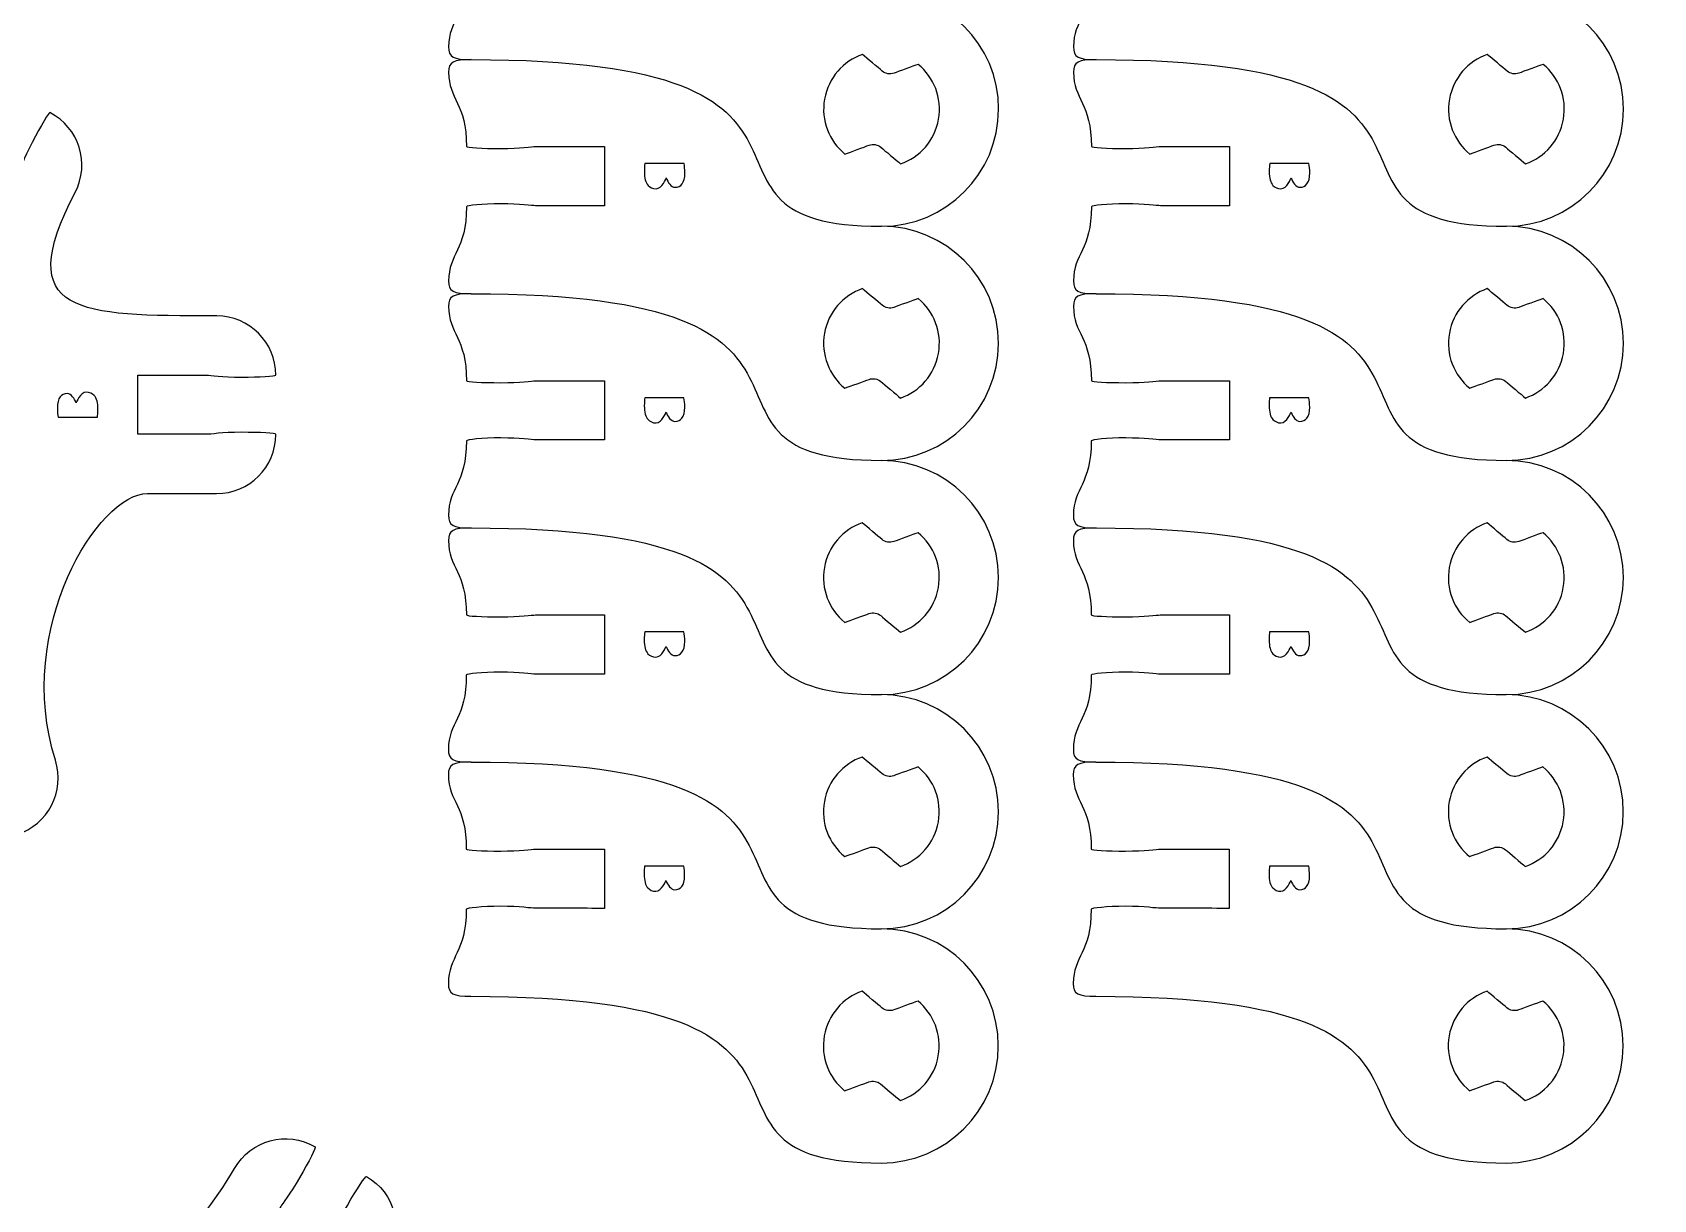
# Model space of a CAD drawing. Extents: x 0 to 300, y 0 to 300.
# Drawn here: x 149 to 231.2, y 188.4 to 247.6 of the extents above; entities that cross this region are included whole.
import ezdxf

# ---------------------------------------------------------------- set-up
doc = ezdxf.new("R2010")
doc.units = 0
doc.header["$MEASUREMENT"] = 0
doc.layers.add('DEFAULT', color=7, linetype='CONTINUOUS')

msp = doc.modelspace()

# ---------------------------------------------------------------- linework, layer by layer
at = {"layer": 'DEFAULT', "color": 1}
for points, knots in [([(295, 0.1), (198.333, 0.1), (101.667, 0.1), (5, 0.1), (2.25, 0.1), (0, 2.35), (0, 5.1), (0, 101.767), (0, 198.433), (0, 295.1), (0, 297.85), (2.25, 300.1), (5, 300.1), (101.667, 300.1), (198.333, 300.1), (295, 300.1), (297.75, 300.1), (300, 297.85), (300, 295.1), (300, 198.433), (300, 101.767), (300, 5.1), (300, 2.35), (297.75, 0.1), (295, 0.1)], [0, 0, 0, 0, 822.047, 822.047, 822.047, 823.047, 823.047, 823.047, 1645.094, 1645.094, 1645.094, 1646.094, 1646.094, 1646.094, 2468.141, 2468.141, 2468.141, 2469.141, 2469.141, 2469.141, 3291.188, 3291.188, 3291.188, 3292.188, 3292.188, 3292.188, 3292.188]), ([(171.239, 258.06), (170.318, 258.06), (170.092, 257.937), (170.092, 257.418), (170.092, 256.025), (170.999, 255.863), (170.999, 253.651), (170.999, 253.598), (171.779, 253.552), (172.745, 253.552), (173.719, 253.552), (174.322, 253.651), (174.499, 253.651), (175.665, 253.651), (176.832, 253.651), (177.998, 253.651), (177.998, 252.65), (177.998, 251.649), (177.998, 250.649), (177.998, 250.649), (175.373, 250.652), (174.499, 250.652), (174.322, 250.652), (173.712, 250.751), (172.745, 250.754), (171.786, 250.751), (171.006, 250.663), (170.996, 250.603), (170.996, 248.394), (170.089, 248.232), (170.089, 246.839), (170.089, 246.316), (170.315, 246.193), (171.235, 246.193), (192.508, 246.193), (180.605, 237.748), (192.028, 237.744), (195.302, 237.74), (197.965, 240.404), (197.965, 243.678), (197.969, 246.948), (195.302, 249.611), (192.032, 249.611)], [0, 0, 0, 0, 1, 1, 1, 2, 2, 2, 3, 3, 3, 4, 4, 4, 13.92, 13.92, 13.92, 22.43, 22.43, 22.43, 23.43, 23.43, 23.43, 24.43, 24.43, 24.43, 25.43, 25.43, 25.43, 26.43, 26.43, 26.43, 27.43, 27.43, 27.43, 28.43, 28.43, 28.43, 29.43, 29.43, 29.43, 30.43, 30.43, 30.43, 30.43]), ([(202.913, 258.06), (201.993, 258.06), (201.767, 257.937), (201.767, 257.418), (201.767, 256.025), (202.674, 255.863), (202.674, 253.651), (202.674, 253.598), (203.453, 253.552), (204.42, 253.552), (205.394, 253.552), (205.997, 253.651), (206.173, 253.651), (207.34, 253.651), (208.506, 253.651), (209.673, 253.651), (209.673, 252.65), (209.673, 251.649), (209.673, 250.649), (209.673, 250.649), (207.048, 250.652), (206.173, 250.652), (205.997, 250.652), (205.386, 250.751), (204.42, 250.754), (203.46, 250.751), (202.681, 250.663), (202.67, 250.603), (202.67, 248.394), (201.763, 248.232), (201.763, 246.839), (201.763, 246.316), (201.989, 246.193), (202.91, 246.193), (224.182, 246.193), (212.28, 237.748), (223.703, 237.744), (226.976, 237.74), (229.64, 240.404), (229.64, 243.678), (229.643, 246.948), (226.976, 249.611), (223.706, 249.611)], [0, 0, 0, 0, 1, 1, 1, 2, 2, 2, 3, 3, 3, 4, 4, 4, 13.92, 13.92, 13.92, 22.43, 22.43, 22.43, 23.43, 23.43, 23.43, 24.43, 24.43, 24.43, 25.43, 25.43, 25.43, 26.43, 26.43, 26.43, 27.43, 27.43, 27.43, 28.43, 28.43, 28.43, 29.43, 29.43, 29.43, 30.43, 30.43, 30.43, 30.43]), ([(171.235, 246.193), (170.315, 246.193), (170.089, 246.07), (170.089, 245.551), (170.089, 244.157), (170.995, 243.995), (170.995, 241.783), (170.995, 241.73), (171.775, 241.685), (172.742, 241.685), (173.715, 241.685), (174.319, 241.783), (174.495, 241.783), (175.661, 241.783), (176.828, 241.783), (177.995, 241.783), (177.995, 240.783), (177.995, 239.782), (177.995, 238.781), (177.995, 238.781), (175.37, 238.785), (174.495, 238.785), (174.319, 238.785), (173.708, 238.883), (172.742, 238.887), (171.782, 238.883), (171.002, 238.795), (170.992, 238.735), (170.992, 236.527), (170.085, 236.365), (170.085, 234.971), (170.085, 234.449), (170.311, 234.326), (171.232, 234.326), (192.504, 234.326), (180.602, 225.88), (192.024, 225.877), (195.298, 225.873), (197.962, 228.536), (197.962, 231.81), (197.965, 235.081), (195.298, 237.744), (192.028, 237.744)], [0, 0, 0, 0, 1, 1, 1, 2, 2, 2, 3, 3, 3, 4, 4, 4, 13.92, 13.92, 13.92, 22.43, 22.43, 22.43, 23.43, 23.43, 23.43, 24.43, 24.43, 24.43, 25.43, 25.43, 25.43, 26.43, 26.43, 26.43, 27.43, 27.43, 27.43, 28.43, 28.43, 28.43, 29.43, 29.43, 29.43, 30.43, 30.43, 30.43, 30.43]), ([(189.142, 244.189), (189.333, 245.269), (190.091, 246.108), (191.062, 246.451), (191.287, 246.26), (191.869, 245.773), (192.063, 245.607), (192.229, 245.47), (192.459, 245.431), (192.663, 245.502), (192.903, 245.593), (193.623, 245.851), (193.894, 245.95), (194.685, 245.3), (195.111, 244.249), (194.921, 243.17), (194.73, 242.083), (193.968, 241.244), (192.998, 240.908), (192.776, 241.095), (192.194, 241.582), (192, 241.748), (191.834, 241.886), (191.605, 241.928), (191.4, 241.854), (191.16, 241.766), (190.455, 241.508), (190.176, 241.406), (189.379, 242.055), (188.948, 243.106), (189.142, 244.189)], [1, 1, 1, 1, 2, 2, 2, 3, 3, 3, 4, 4, 4, 5, 5, 5, 6, 6, 6, 7, 7, 7, 8, 8, 8, 9, 9, 9, 10, 10, 10, 11, 11, 11, 11]), ([(202.91, 246.193), (201.989, 246.193), (201.763, 246.07), (201.763, 245.551), (201.763, 244.157), (202.67, 243.995), (202.67, 241.783), (202.67, 241.73), (203.45, 241.685), (204.416, 241.685), (205.39, 241.685), (205.993, 241.783), (206.17, 241.783), (207.336, 241.783), (208.503, 241.783), (209.669, 241.783), (209.669, 240.783), (209.669, 239.782), (209.669, 238.781), (209.669, 238.781), (207.044, 238.785), (206.17, 238.785), (205.993, 238.785), (205.383, 238.883), (204.416, 238.887), (203.457, 238.883), (202.677, 238.795), (202.666, 238.735), (202.666, 236.527), (201.76, 236.365), (201.76, 234.971), (201.76, 234.449), (201.986, 234.326), (202.906, 234.326), (224.179, 234.326), (212.276, 225.88), (223.699, 225.877), (226.973, 225.873), (229.636, 228.536), (229.636, 231.81), (229.64, 235.081), (226.973, 237.744), (223.703, 237.744)], [0, 0, 0, 0, 1, 1, 1, 2, 2, 2, 3, 3, 3, 4, 4, 4, 13.92, 13.92, 13.92, 22.43, 22.43, 22.43, 23.43, 23.43, 23.43, 24.43, 24.43, 24.43, 25.43, 25.43, 25.43, 26.43, 26.43, 26.43, 27.43, 27.43, 27.43, 28.43, 28.43, 28.43, 29.43, 29.43, 29.43, 30.43, 30.43, 30.43, 30.43]), ([(220.817, 244.189), (221.007, 245.269), (221.766, 246.108), (222.736, 246.451), (222.962, 246.26), (223.544, 245.773), (223.738, 245.607), (223.904, 245.47), (224.133, 245.431), (224.338, 245.502), (224.578, 245.593), (225.297, 245.851), (225.569, 245.95), (226.359, 245.3), (226.786, 244.249), (226.595, 243.17), (226.405, 242.083), (225.643, 241.244), (224.673, 240.908), (224.451, 241.095), (223.868, 241.582), (223.674, 241.748), (223.509, 241.886), (223.279, 241.928), (223.075, 241.854), (222.835, 241.766), (222.129, 241.508), (221.851, 241.406), (221.053, 242.055), (220.623, 243.106), (220.817, 244.189)], [1, 1, 1, 1, 2, 2, 2, 3, 3, 3, 4, 4, 4, 5, 5, 5, 6, 6, 6, 7, 7, 7, 8, 8, 8, 9, 9, 9, 10, 10, 10, 11, 11, 11, 11]), ([(139.943, 237.401), (141.02, 239.471), (142.096, 241.54), (143.173, 243.61), (143.937, 245.082), (145.744, 245.654), (147.216, 244.89), (147.266, 244.865), (146.944, 244.146), (146.498, 243.289), (146.051, 242.429), (145.682, 241.935), (145.601, 241.782), (145.196, 241.007), (143.986, 238.677), (143.986, 238.677), (144.874, 238.216), (145.762, 237.754), (146.65, 237.292), (146.65, 237.292), (147.861, 239.621), (148.265, 240.396), (148.343, 240.549), (148.534, 241.141), (148.98, 241.997), (149.426, 242.854), (149.829, 243.532), (149.881, 243.503), (151.35, 242.74), (151.925, 240.929), (151.157, 239.461), (147.93, 233.248), (151.328, 233.2), (158.331, 233.2), (159.989, 233.197), (161.328, 231.859), (161.328, 230.2), (161.291, 230.142), (160.52, 230.1), (159.577, 230.099), (158.609, 230.099), (158, 230.204), (157.827, 230.203), (156.949, 230.203), (154.326, 230.203), (154.326, 230.203), (154.326, 229.203), (154.326, 228.202), (154.326, 227.202), (154.326, 227.202), (156.949, 227.202), (157.824, 227.202), (157.996, 227.2), (158.607, 227.304), (159.575, 227.303), (160.543, 227.303), (161.329, 227.256), (161.328, 227.198), (161.329, 225.539), (159.986, 224.197), (158.327, 224.197), (157.16, 224.198), (155.993, 224.199), (154.826, 224.201), (152.335, 224.198), (148.051, 217.36), (150.157, 210.685), (150.659, 209.105), (149.784, 207.421), (148.201, 206.923), (148.147, 206.905), (147.867, 207.642), (147.577, 208.563), (147.284, 209.482), (147.199, 210.097), (147.146, 210.262), (146.882, 211.097), (146.094, 213.598), (146.094, 213.598), (145.14, 213.297), (144.186, 212.996), (143.232, 212.695), (143.232, 212.695), (144.019, 210.191), (144.283, 209.356), (144.336, 209.191), (144.617, 208.642), (144.91, 207.719), (145.199, 206.797), (145.395, 206.034), (145.341, 206.016), (143.758, 205.518), (142.074, 206.393), (141.575, 207.973), (140.872, 210.198), (140.168, 212.424), (139.465, 214.649), (138.374, 218.106), (137.078, 223.138), (139.33, 223.671), (143.22, 224.593), (140.12, 225.599), (140.984, 228.939), (141.622, 231.406), (133.929, 225.841), (139.943, 237.401)], [0, 0, 0, 0, 19.837813, 19.837813, 19.837813, 20.837813, 20.837813, 20.837813, 21.837813, 21.837813, 21.837813, 22.837813, 22.837813, 22.837813, 23.837813, 23.837813, 23.837813, 32.351155, 32.351155, 32.351155, 33.351155, 33.351155, 33.351155, 34.351155, 34.351155, 34.351155, 35.351155, 35.351155, 35.351155, 36.351155, 36.351155, 36.351155, 37.351155, 37.351155, 37.351155, 38.361353, 38.361353, 38.361353, 39.361353, 39.361353, 39.361353, 40.361353, 40.361353, 40.361353, 41.361353, 41.361353, 41.361353, 49.869353, 49.869353, 49.869353, 50.869353, 50.869353, 50.869353, 51.869353, 51.869353, 51.869353, 52.869353, 52.869353, 52.869353, 53.869353, 53.869353, 53.869353, 63.792358, 63.792358, 63.792358, 64.792358, 64.792358, 64.792358, 65.792358, 65.792358, 65.792358, 66.792358, 66.792358, 66.792358, 67.792358, 67.792358, 67.792358, 68.792358, 68.792358, 68.792358, 77.300977, 77.300977, 77.300977, 78.300977, 78.300977, 78.300977, 79.300977, 79.300977, 79.300977, 80.300977, 80.300977, 80.300977, 81.300977, 81.300977, 81.300977, 101.147642, 101.147642, 101.147642, 102.147642, 102.147642, 102.147642, 103.147642, 103.147642, 103.147642, 104.147642, 104.147642, 104.147642, 104.147642]), ([(171.232, 234.326), (170.311, 234.326), (170.085, 234.202), (170.085, 233.684), (170.085, 232.29), (170.992, 232.128), (170.992, 229.916), (170.992, 229.863), (171.771, 229.817), (172.738, 229.817), (173.712, 229.817), (174.315, 229.916), (174.491, 229.916), (175.658, 229.916), (176.824, 229.916), (177.991, 229.916), (177.991, 228.915), (177.991, 227.914), (177.991, 226.914), (177.991, 226.914), (175.366, 226.917), (174.491, 226.917), (174.315, 226.917), (173.705, 227.016), (172.738, 227.02), (171.778, 227.016), (170.999, 226.928), (170.988, 226.868), (170.988, 224.659), (170.082, 224.497), (170.082, 223.104), (170.082, 222.582), (170.307, 222.458), (171.228, 222.458), (192.501, 222.458), (180.598, 214.013), (192.021, 214.009), (195.295, 214.006), (197.958, 216.669), (197.958, 219.943), (197.962, 223.213), (195.295, 225.877), (192.024, 225.877)], [0, 0, 0, 0, 1, 1, 1, 2, 2, 2, 3, 3, 3, 4, 4, 4, 13.92, 13.92, 13.92, 22.43, 22.43, 22.43, 23.43, 23.43, 23.43, 24.43, 24.43, 24.43, 25.43, 25.43, 25.43, 26.43, 26.43, 26.43, 27.43, 27.43, 27.43, 28.43, 28.43, 28.43, 29.43, 29.43, 29.43, 30.43, 30.43, 30.43, 30.43]), ([(189.139, 232.322), (189.329, 233.401), (190.088, 234.241), (191.058, 234.583), (191.284, 234.393), (191.866, 233.906), (192.06, 233.74), (192.226, 233.602), (192.455, 233.564), (192.659, 233.634), (192.899, 233.726), (193.619, 233.983), (193.891, 234.082), (194.681, 233.433), (195.108, 232.382), (194.917, 231.302), (194.727, 230.216), (193.965, 229.376), (192.995, 229.041), (192.772, 229.228), (192.19, 229.715), (191.996, 229.881), (191.83, 230.018), (191.601, 230.06), (191.397, 229.986), (191.157, 229.898), (190.451, 229.641), (190.172, 229.538), (189.375, 230.188), (188.945, 231.239), (189.139, 232.322)], [1, 1, 1, 1, 2, 2, 2, 3, 3, 3, 4, 4, 4, 5, 5, 5, 6, 6, 6, 7, 7, 7, 8, 8, 8, 9, 9, 9, 10, 10, 10, 11, 11, 11, 11]), ([(202.906, 234.326), (201.985, 234.326), (201.76, 234.202), (201.76, 233.684), (201.76, 232.29), (202.666, 232.128), (202.666, 229.916), (202.666, 229.863), (203.446, 229.817), (204.413, 229.817), (205.386, 229.817), (205.989, 229.916), (206.166, 229.916), (207.332, 229.916), (208.499, 229.916), (209.665, 229.916), (209.665, 228.915), (209.665, 227.914), (209.665, 226.914), (209.665, 226.914), (207.041, 226.917), (206.166, 226.917), (205.989, 226.917), (205.379, 227.016), (204.413, 227.02), (203.453, 227.016), (202.673, 226.928), (202.663, 226.868), (202.663, 224.659), (201.756, 224.497), (201.756, 223.104), (201.756, 222.582), (201.982, 222.458), (202.903, 222.458), (224.175, 222.458), (212.272, 214.013), (223.695, 214.009), (226.969, 214.006), (229.633, 216.669), (229.633, 219.943), (229.636, 223.213), (226.969, 225.877), (223.699, 225.877)], [0, 0, 0, 0, 1, 1, 1, 2, 2, 2, 3, 3, 3, 4, 4, 4, 13.92, 13.92, 13.92, 22.43, 22.43, 22.43, 23.43, 23.43, 23.43, 24.43, 24.43, 24.43, 25.43, 25.43, 25.43, 26.43, 26.43, 26.43, 27.43, 27.43, 27.43, 28.43, 28.43, 28.43, 29.43, 29.43, 29.43, 30.43, 30.43, 30.43, 30.43]), ([(220.813, 232.322), (221.004, 233.401), (221.762, 234.241), (222.732, 234.583), (222.958, 234.393), (223.54, 233.906), (223.734, 233.74), (223.9, 233.602), (224.129, 233.564), (224.334, 233.634), (224.574, 233.726), (225.294, 233.983), (225.565, 234.082), (226.355, 233.433), (226.782, 232.382), (226.592, 231.302), (226.401, 230.216), (225.639, 229.376), (224.669, 229.041), (224.447, 229.228), (223.865, 229.715), (223.671, 229.881), (223.505, 230.018), (223.276, 230.06), (223.071, 229.986), (222.831, 229.898), (222.126, 229.641), (221.847, 229.538), (221.05, 230.188), (220.619, 231.239), (220.813, 232.322)], [1, 1, 1, 1, 2, 2, 2, 3, 3, 3, 4, 4, 4, 5, 5, 5, 6, 6, 6, 7, 7, 7, 8, 8, 8, 9, 9, 9, 10, 10, 10, 11, 11, 11, 11]), ([(189.135, 220.454), (189.326, 221.534), (190.084, 222.373), (191.054, 222.716), (191.28, 222.525), (191.862, 222.038), (192.056, 221.873), (192.222, 221.735), (192.451, 221.696), (192.656, 221.767), (192.896, 221.858), (193.615, 222.116), (193.887, 222.215), (194.677, 221.566), (195.104, 220.514), (194.914, 219.435), (194.723, 218.348), (193.961, 217.509), (192.991, 217.174), (192.769, 217.361), (192.187, 217.847), (191.993, 218.013), (191.827, 218.151), (191.598, 218.193), (191.393, 218.119), (191.153, 218.031), (190.447, 217.773), (190.169, 217.671), (189.371, 218.32), (188.941, 219.371), (189.135, 220.454)], [1, 1, 1, 1, 2, 2, 2, 3, 3, 3, 4, 4, 4, 5, 5, 5, 6, 6, 6, 7, 7, 7, 8, 8, 8, 9, 9, 9, 10, 10, 10, 11, 11, 11, 11]), ([(220.81, 220.454), (221, 221.534), (221.759, 222.373), (222.729, 222.716), (222.955, 222.525), (223.537, 222.038), (223.731, 221.873), (223.896, 221.735), (224.126, 221.696), (224.33, 221.767), (224.57, 221.858), (225.29, 222.116), (225.562, 222.215), (226.352, 221.566), (226.779, 220.514), (226.588, 219.435), (226.398, 218.348), (225.636, 217.509), (224.666, 217.174), (224.443, 217.361), (223.861, 217.847), (223.667, 218.013), (223.501, 218.151), (223.272, 218.193), (223.067, 218.119), (222.828, 218.031), (222.122, 217.773), (221.843, 217.671), (221.046, 218.32), (220.616, 219.371), (220.81, 220.454)], [1, 1, 1, 1, 2, 2, 2, 3, 3, 3, 4, 4, 4, 5, 5, 5, 6, 6, 6, 7, 7, 7, 8, 8, 8, 9, 9, 9, 10, 10, 10, 11, 11, 11, 11]), ([(171.228, 222.458), (170.307, 222.458), (170.082, 222.335), (170.082, 221.816), (170.082, 220.423), (170.988, 220.26), (170.988, 218.048), (170.988, 217.995), (171.768, 217.95), (172.734, 217.95), (173.708, 217.95), (174.311, 218.048), (174.488, 218.048), (175.654, 218.048), (176.821, 218.048), (177.987, 218.048), (177.987, 217.048), (177.987, 216.047), (177.987, 215.046), (177.987, 215.046), (175.363, 215.05), (174.488, 215.05), (174.311, 215.05), (173.701, 215.149), (172.734, 215.152), (171.775, 215.149), (170.995, 215.06), (170.985, 215), (170.985, 212.792), (170.078, 212.63), (170.078, 211.236), (170.078, 210.714), (170.304, 210.591), (171.225, 210.591), (192.497, 210.591), (180.594, 202.145), (192.017, 202.142), (195.291, 202.138), (197.954, 204.802), (197.954, 208.075), (197.958, 211.346), (195.291, 214.009), (192.021, 214.009)], [0, 0, 0, 0, 1, 1, 1, 2, 2, 2, 3, 3, 3, 4, 4, 4, 13.92, 13.92, 13.92, 22.43, 22.43, 22.43, 23.43, 23.43, 23.43, 24.43, 24.43, 24.43, 25.43, 25.43, 25.43, 26.43, 26.43, 26.43, 27.43, 27.43, 27.43, 28.43, 28.43, 28.43, 29.43, 29.43, 29.43, 30.43, 30.43, 30.43, 30.43]), ([(202.903, 222.458), (201.982, 222.458), (201.756, 222.335), (201.756, 221.816), (201.756, 220.423), (202.663, 220.26), (202.663, 218.048), (202.663, 217.995), (203.442, 217.95), (204.409, 217.95), (205.383, 217.95), (205.986, 218.048), (206.162, 218.048), (207.329, 218.048), (208.495, 218.048), (209.662, 218.048), (209.662, 217.048), (209.662, 216.047), (209.662, 215.046), (209.662, 215.046), (207.037, 215.05), (206.162, 215.05), (205.986, 215.05), (205.376, 215.149), (204.409, 215.152), (203.449, 215.149), (202.67, 215.06), (202.659, 215), (202.659, 212.792), (201.753, 212.63), (201.753, 211.236), (201.753, 210.714), (201.978, 210.591), (202.899, 210.591), (224.172, 210.591), (212.269, 202.145), (223.692, 202.142), (226.966, 202.138), (229.629, 204.802), (229.629, 208.075), (229.633, 211.346), (226.966, 214.009), (223.695, 214.009)], [0, 0, 0, 0, 1, 1, 1, 2, 2, 2, 3, 3, 3, 4, 4, 4, 13.92, 13.92, 13.92, 22.43, 22.43, 22.43, 23.43, 23.43, 23.43, 24.43, 24.43, 24.43, 25.43, 25.43, 25.43, 26.43, 26.43, 26.43, 27.43, 27.43, 27.43, 28.43, 28.43, 28.43, 29.43, 29.43, 29.43, 30.43, 30.43, 30.43, 30.43]), ([(171.224, 210.591), (170.304, 210.591), (170.078, 210.467), (170.078, 209.949), (170.078, 208.555), (170.985, 208.393), (170.985, 206.181), (170.985, 206.128), (171.764, 206.082), (172.731, 206.082), (173.704, 206.082), (174.308, 206.181), (174.484, 206.181), (175.651, 206.181), (176.817, 206.181), (177.984, 206.181), (177.984, 205.18), (177.984, 204.18), (177.984, 203.179), (177.984, 203.179), (175.359, 203.182), (174.484, 203.182), (174.308, 203.182), (173.697, 203.281), (172.731, 203.285), (171.771, 203.281), (170.992, 203.193), (170.981, 203.133), (170.981, 200.925), (170.074, 200.762), (170.074, 199.369), (170.074, 198.847), (170.3, 198.723), (171.221, 198.723), (192.493, 198.723), (180.591, 190.278), (192.014, 190.274), (195.287, 190.271), (197.951, 192.934), (197.951, 196.208), (197.954, 199.478), (195.287, 202.142), (192.017, 202.142)], [0, 0, 0, 0, 1, 1, 1, 2, 2, 2, 3, 3, 3, 4, 4, 4, 13.92, 13.92, 13.92, 22.43, 22.43, 22.43, 23.43, 23.43, 23.43, 24.43, 24.43, 24.43, 25.43, 25.43, 25.43, 26.43, 26.43, 26.43, 27.43, 27.43, 27.43, 28.43, 28.43, 28.43, 29.43, 29.43, 29.43, 30.43, 30.43, 30.43, 30.43]), ([(189.132, 208.587), (189.322, 209.666), (190.08, 210.506), (191.051, 210.848), (191.276, 210.658), (191.858, 210.171), (192.053, 210.005), (192.218, 209.868), (192.448, 209.829), (192.652, 209.899), (192.892, 209.991), (193.612, 210.249), (193.883, 210.347), (194.674, 209.698), (195.101, 208.647), (194.91, 207.567), (194.72, 206.481), (193.958, 205.641), (192.987, 205.306), (192.765, 205.493), (192.183, 205.98), (191.989, 206.146), (191.823, 206.283), (191.594, 206.326), (191.389, 206.252), (191.149, 206.163), (190.444, 205.906), (190.165, 205.804), (189.368, 206.453), (188.937, 207.504), (189.132, 208.587)], [1, 1, 1, 1, 2, 2, 2, 3, 3, 3, 4, 4, 4, 5, 5, 5, 6, 6, 6, 7, 7, 7, 8, 8, 8, 9, 9, 9, 10, 10, 10, 11, 11, 11, 11]), ([(202.899, 210.591), (201.978, 210.591), (201.752, 210.467), (201.752, 209.949), (201.752, 208.555), (202.659, 208.393), (202.659, 206.181), (202.659, 206.128), (203.439, 206.082), (204.405, 206.082), (205.379, 206.082), (205.982, 206.181), (206.159, 206.181), (207.325, 206.181), (208.492, 206.181), (209.658, 206.181), (209.658, 205.18), (209.658, 204.18), (209.658, 203.179), (209.658, 203.179), (207.033, 203.182), (206.159, 203.182), (205.982, 203.182), (205.372, 203.281), (204.405, 203.285), (203.446, 203.281), (202.666, 203.193), (202.656, 203.133), (202.656, 200.925), (201.749, 200.762), (201.749, 199.369), (201.749, 198.847), (201.975, 198.723), (202.895, 198.723), (224.168, 198.723), (212.265, 190.278), (223.688, 190.274), (226.962, 190.271), (229.625, 192.934), (229.625, 196.208), (229.629, 199.478), (226.962, 202.142), (223.692, 202.142)], [0, 0, 0, 0, 1, 1, 1, 2, 2, 2, 3, 3, 3, 4, 4, 4, 13.92, 13.92, 13.92, 22.43, 22.43, 22.43, 23.43, 23.43, 23.43, 24.43, 24.43, 24.43, 25.43, 25.43, 25.43, 26.43, 26.43, 26.43, 27.43, 27.43, 27.43, 28.43, 28.43, 28.43, 29.43, 29.43, 29.43, 30.43, 30.43, 30.43, 30.43]), ([(220.806, 208.587), (220.997, 209.666), (221.755, 210.506), (222.725, 210.848), (222.951, 210.658), (223.533, 210.171), (223.727, 210.005), (223.893, 209.868), (224.122, 209.829), (224.327, 209.899), (224.567, 209.991), (225.286, 210.249), (225.558, 210.347), (226.348, 209.698), (226.775, 208.647), (226.585, 207.567), (226.394, 206.481), (225.632, 205.641), (224.662, 205.306), (224.44, 205.493), (223.858, 205.98), (223.664, 206.146), (223.498, 206.283), (223.268, 206.326), (223.064, 206.252), (222.824, 206.163), (222.118, 205.906), (221.84, 205.804), (221.042, 206.453), (220.612, 207.504), (220.806, 208.587)], [1, 1, 1, 1, 2, 2, 2, 3, 3, 3, 4, 4, 4, 5, 5, 5, 6, 6, 6, 7, 7, 7, 8, 8, 8, 9, 9, 9, 10, 10, 10, 11, 11, 11, 11]), ([(189.128, 196.719), (189.318, 197.799), (190.077, 198.639), (191.047, 198.981), (191.273, 198.79), (191.855, 198.303), (192.049, 198.138), (192.215, 198), (192.444, 197.961), (192.649, 198.032), (192.888, 198.124), (193.608, 198.381), (193.88, 198.48), (194.67, 197.831), (195.097, 196.779), (194.906, 195.7), (194.716, 194.613), (193.954, 193.774), (192.984, 193.439), (192.761, 193.626), (192.179, 194.112), (191.985, 194.278), (191.82, 194.416), (191.59, 194.458), (191.386, 194.384), (191.146, 194.296), (190.44, 194.038), (190.162, 193.936), (189.364, 194.585), (188.934, 195.636), (189.128, 196.719)], [1, 1, 1, 1, 2, 2, 2, 3, 3, 3, 4, 4, 4, 5, 5, 5, 6, 6, 6, 7, 7, 7, 8, 8, 8, 9, 9, 9, 10, 10, 10, 11, 11, 11, 11]), ([(220.802, 196.719), (220.993, 197.799), (221.751, 198.639), (222.722, 198.981), (222.947, 198.79), (223.529, 198.303), (223.723, 198.138), (223.889, 198), (224.119, 197.961), (224.323, 198.032), (224.563, 198.124), (225.283, 198.381), (225.554, 198.48), (226.345, 197.831), (226.771, 196.779), (226.581, 195.7), (226.39, 194.613), (225.628, 193.774), (224.658, 193.439), (224.436, 193.626), (223.854, 194.112), (223.66, 194.278), (223.494, 194.416), (223.265, 194.458), (223.06, 194.384), (222.82, 194.296), (222.115, 194.038), (221.836, 193.936), (221.039, 194.585), (220.608, 195.636), (220.802, 196.719)], [1, 1, 1, 1, 2, 2, 2, 3, 3, 3, 4, 4, 4, 5, 5, 5, 6, 6, 6, 7, 7, 7, 8, 8, 8, 9, 9, 9, 10, 10, 10, 11, 11, 11, 11]), ([(175.903, 161.487), (175.952, 161.463), (176.383, 162.115), (176.866, 162.955), (177.349, 163.791), (177.568, 164.37), (177.656, 164.518), (178.093, 165.276), (179.406, 167.548), (179.406, 167.548), (180.272, 167.048), (181.139, 166.549), (182.006, 166.049), (182.006, 166.049), (180.69, 163.777), (180.252, 163.019), (180.164, 162.867), (179.776, 162.391), (179.289, 161.555), (178.806, 160.715), (178.453, 160.016), (178.503, 159.988), (180.57, 158.792), (182.792, 155.063), (185.283, 158.609), (187.774, 162.154), (196.798, 168.014), (229.832, 171.753), (235.727, 172.42), (247.054, 170.998), (244.853, 167.192), (244.024, 165.756), (244.514, 163.922), (245.95, 163.093), (245.996, 163.064), (246.427, 163.721), (246.91, 164.557), (247.397, 165.393), (247.612, 165.971), (247.7, 166.123), (248.138, 166.878), (249.453, 169.153), (249.453, 169.153), (250.319, 168.652), (251.184, 168.151), (252.05, 167.651), (252.05, 167.651), (250.734, 165.379), (250.297, 164.62), (250.212, 164.468), (249.82, 163.992), (249.337, 163.156), (248.85, 162.317), (248.497, 161.618), (248.547, 161.59), (249.983, 160.761), (251.813, 161.251), (252.646, 162.687), (255.916, 168.345), (270.938, 163.029), (275.27, 147.302), (277.721, 138.388), (265.42, 136.253), (255.493, 134.306), (251.401, 133.505), (248.25, 131.463), (245.947, 129.473), (243.643, 127.48), (247.785, 121.909), (248.967, 124.026), (250.148, 126.143), (250.381, 126.524), (252.371, 125.374), (254.198, 124.315), (253.475, 124.732), (254.967, 123.871), (256.251, 123.126), (253.697, 120.618), (257.123, 118.565), (260.545, 116.508), (266.612, 116.826), (268.038, 119.285), (268.066, 119.331), (267.413, 119.761), (266.574, 120.248), (265.738, 120.731), (265.159, 120.946), (265.011, 121.034), (264.252, 121.472), (261.981, 122.788), (261.981, 122.788), (262.48, 123.653), (262.98, 124.519), (263.48, 125.384), (263.48, 125.384), (265.752, 124.072), (266.51, 123.631), (266.662, 123.546), (267.138, 123.155), (267.974, 122.671), (268.814, 122.185), (269.512, 121.832), (269.541, 121.881), (270.355, 123.328), (274.231, 125.185), (276.009, 127.774), (277.787, 130.362), (286.234, 128.051), (287.733, 130.648), (287.762, 130.694), (287.105, 131.124), (286.269, 131.611), (285.433, 132.094), (284.855, 132.313), (284.703, 132.397), (283.948, 132.838), (281.673, 134.151), (281.673, 134.151), (282.174, 135.016), (282.674, 135.882), (283.175, 136.747), (283.175, 136.747), (285.447, 135.435), (286.206, 134.997), (286.357, 134.909), (286.834, 134.518), (287.67, 134.034), (288.509, 133.551), (289.208, 133.198), (289.236, 133.244), (290.739, 135.841), (285.136, 139.256), (287.148, 144.593), (289.058, 149.656), (290.827, 149.535), (291.822, 152.368), (291.84, 152.421), (291.116, 152.721), (290.203, 153.042), (289.289, 153.363), (288.682, 153.469), (288.52, 153.529), (287.694, 153.818), (285.214, 154.686), (285.214, 154.686), (285.546, 155.63), (285.878, 156.574), (286.209, 157.519), (286.209, 157.519), (288.686, 156.647), (289.511, 156.358), (289.677, 156.302), (290.217, 156.005), (291.131, 155.684), (292.044, 155.363), (292.796, 155.145), (292.813, 155.197), (294.803, 160.86), (287.621, 163.681), (283.33, 165.178), (279.039, 166.676), (275.301, 170.836), (275.27, 173.838), (275.27, 173.891), (274.486, 173.93), (273.52, 173.916), (272.55, 173.905), (271.943, 173.799), (271.77, 173.799), (270.895, 173.789), (268.271, 173.757), (268.271, 173.757), (268.259, 174.758), (268.247, 175.759), (268.235, 176.759), (268.235, 176.759), (270.86, 176.787), (271.735, 176.798), (271.911, 176.798), (272.522, 176.706), (273.488, 176.717), (274.451, 176.727), (275.234, 176.78), (275.234, 176.837), (275.171, 182.647), (267.487, 180.616), (262.495, 180.7), (257.504, 180.785), (246.483, 182.795), (245.957, 184.369), (245.936, 184.418), (245.188, 184.185), (244.282, 183.843), (243.379, 183.504), (242.842, 183.197), (242.68, 183.134), (241.862, 182.827), (239.406, 181.899), (239.406, 181.899), (239.053, 182.835), (238.701, 183.771), (238.348, 184.707), (238.348, 184.707), (240.803, 185.632), (241.622, 185.942), (241.788, 186.002), (242.391, 186.125), (243.297, 186.464), (244.201, 186.806), (244.917, 187.124), (244.899, 187.177), (242.782, 192.789), (234.732, 187.21), (229.874, 184.851), (226.262, 183.097), (214.595, 179.726), (213.495, 181.007), (213.459, 181.049), (212.839, 180.573), (212.105, 179.941), (211.371, 179.313), (210.972, 178.841), (210.842, 178.728), (210.175, 178.156), (208.185, 176.449), (208.185, 176.449), (207.534, 177.207), (206.882, 177.966), (206.231, 178.724), (206.231, 178.724), (208.224, 180.435), (208.887, 181.003), (209.018, 181.116), (209.547, 181.437), (210.281, 182.069), (211.015, 182.696), (211.579, 183.24), (211.544, 183.282), (207.635, 187.836), (203.733, 181.308), (196.007, 177.38), (188.281, 173.453), (181.36, 177.832), (175.878, 169.284), (174.061, 166.451), (172.026, 163.731), (175.903, 161.487)], [1, 1, 1, 1, 2, 2, 2, 3, 3, 3, 4, 4, 4, 12.507608, 12.507608, 12.507608, 13.507608, 13.507608, 13.507608, 14.507608, 14.507608, 14.507608, 15.507608, 15.507608, 15.507608, 16.507608, 16.507608, 16.507608, 17.507608, 17.507608, 17.507608, 18.507608, 18.507608, 18.507608, 19.507608, 19.507608, 19.507608, 20.507608, 20.507608, 20.507608, 21.507608, 21.507608, 21.507608, 22.507608, 22.507608, 22.507608, 31.01156, 31.01156, 31.01156, 32.01156, 32.01156, 32.01156, 33.01156, 33.01156, 33.01156, 34.01156, 34.01156, 34.01156, 35.01156, 35.01156, 35.01156, 36.01156, 36.01156, 36.01156, 37.01156, 37.01156, 37.01156, 38.01156, 38.01156, 38.01156, 39.01156, 39.01156, 39.01156, 40.01156, 40.01156, 40.01156, 41.01156, 41.01156, 41.01156, 42.01156, 42.01156, 42.01156, 43.01156, 43.01156, 43.01156, 44.01156, 44.01156, 44.01156, 45.01156, 45.01156, 45.01156, 46.01156, 46.01156, 46.01156, 54.510507, 54.510507, 54.510507, 55.510507, 55.510507, 55.510507, 56.510507, 56.510507, 56.510507, 57.510507, 57.510507, 57.510507, 58.510507, 58.510507, 58.510507, 59.510507, 59.510507, 59.510507, 60.510507, 60.510507, 60.510507, 61.510507, 61.510507, 61.510507, 62.510507, 62.510507, 62.510507, 71.014459, 71.014459, 71.014459, 72.014459, 72.014459, 72.014459, 73.014459, 73.014459, 73.014459, 74.014459, 74.014459, 74.014459, 75.014459, 75.014459, 75.014459, 76.014459, 76.014459, 76.014459, 77.014459, 77.014459, 77.014459, 78.014459, 78.014459, 78.014459, 79.014459, 79.014459, 79.014459, 87.525235, 87.525235, 87.525235, 88.525235, 88.525235, 88.525235, 89.525235, 89.525235, 89.525235, 90.525235, 90.525235, 90.525235, 91.525235, 91.525235, 91.525235, 92.525235, 92.525235, 92.525235, 93.525235, 93.525235, 93.525235, 94.525235, 94.525235, 94.525235, 95.525235, 95.525235, 95.525235, 104.035822, 104.035822, 104.035822, 105.035822, 105.035822, 105.035822, 106.035822, 106.035822, 106.035822, 107.035822, 107.035822, 107.035822, 108.035822, 108.035822, 108.035822, 109.035822, 109.035822, 109.035822, 110.035822, 110.035822, 110.035822, 111.035822, 111.035822, 111.035822, 112.035822, 112.035822, 112.035822, 120.542385, 120.542385, 120.542385, 121.542385, 121.542385, 121.542385, 122.542385, 122.542385, 122.542385, 123.542385, 123.542385, 123.542385, 124.542385, 124.542385, 124.542385, 125.542385, 125.542385, 125.542385, 126.542385, 126.542385, 126.542385, 127.542385, 127.542385, 127.542385, 128.542385, 128.542385, 128.542385, 137.044978, 137.044978, 137.044978, 138.044978, 138.044978, 138.044978, 139.044978, 139.044978, 139.044978, 140.044978, 140.044978, 140.044978, 141.044978, 141.044978, 141.044978, 142.044978, 142.044978, 142.044978, 143.044978, 143.044978, 143.044978, 143.044978]), ([(152.924, 163.469), (152.924, 161.811), (154.264, 160.471), (155.922, 160.471), (155.979, 160.471), (156.024, 161.254), (156.024, 162.221), (156.024, 163.187), (155.922, 163.797), (155.922, 163.97), (155.922, 165.137), (155.922, 166.303), (155.922, 167.47), (156.923, 167.47), (157.924, 167.47), (158.924, 167.47), (158.924, 166.303), (158.924, 165.137), (158.924, 163.97), (158.924, 163.797), (158.822, 163.187), (158.822, 162.221), (158.822, 161.254), (158.868, 160.471), (158.924, 160.471), (160.582, 160.471), (161.923, 161.811), (161.923, 163.473), (161.923, 169.791), (170.524, 170.892), (168.167, 173.88), (165.811, 176.868), (164.929, 181.874), (167.021, 185.497), (167.85, 186.933), (167.359, 188.767), (165.923, 189.596), (165.874, 189.624), (165.444, 188.968), (164.96, 188.129), (164.477, 187.292), (164.258, 186.717), (164.174, 186.566), (163.736, 185.807), (162.424, 183.532), (162.424, 183.532), (161.557, 184.033), (160.691, 184.534), (159.824, 185.035), (159.824, 185.035), (161.136, 187.307), (161.574, 188.065), (161.662, 188.217), (162.053, 188.693), (162.537, 189.529), (163.02, 190.369), (163.373, 191.067), (163.323, 191.095), (161.888, 191.924), (160.057, 191.434), (159.228, 189.998), (157.136, 186.379), (154.857, 185.017), (153.114, 181.563), (151.371, 178.113), (152.924, 168.627), (152.924, 163.469)], [1, 1, 1, 1, 2, 2, 2, 3, 3, 3, 4, 4, 4, 13.92, 13.92, 13.92, 22.43, 22.43, 22.43, 32.35, 32.35, 32.35, 33.35, 33.35, 33.35, 34.35, 34.35, 34.35, 35.35, 35.35, 35.35, 36.35, 36.35, 36.35, 37.35, 37.35, 37.35, 38.35, 38.35, 38.35, 39.35, 39.35, 39.35, 40.35, 40.35, 40.35, 41.35, 41.35, 41.35, 49.862608, 49.862608, 49.862608, 50.862608, 50.862608, 50.862608, 51.862608, 51.862608, 51.862608, 52.862608, 52.862608, 52.862608, 53.862608, 53.862608, 53.862608, 54.862608, 54.862608, 54.862608, 55.862608, 55.862608, 55.862608, 55.862608])]:
    msp.add_open_spline(points, degree=3, knots=knots, dxfattribs=at)
at = {"layer": 'DEFAULT', "color": 250}
for points in [[(182.021, 240.92), (182.045, 240.806), (182.063, 240.627), (182.063, 240.444), (182.063, 240.183), (182.019, 240.015), (181.917, 239.889), (181.838, 239.784), (181.719, 239.721), (181.56, 239.721), (181.365, 239.721), (181.194, 239.978), (181.116, 240.191), (181.116, 240.191), (180.903, 239.646), (180.603, 239.646), (180.429, 239.646), (180.297, 239.715), (180.198, 239.817), (180.069, 239.958), (180.009, 240.186), (180.009, 240.516), (180.009, 240.696), (180.021, 240.834), (180.033, 240.92), (180.696, 240.92), (181.359, 240.92), (182.021, 240.92)], [(213.696, 240.92), (213.72, 240.806), (213.738, 240.627), (213.738, 240.444), (213.738, 240.183), (213.693, 240.015), (213.591, 239.889), (213.513, 239.784), (213.393, 239.721), (213.234, 239.721), (213.039, 239.721), (212.868, 239.978), (212.79, 240.191), (212.79, 240.191), (212.578, 239.646), (212.278, 239.646), (212.104, 239.646), (211.972, 239.715), (211.873, 239.817), (211.744, 239.958), (211.684, 240.186), (211.684, 240.516), (211.684, 240.696), (211.696, 240.834), (211.708, 240.92), (212.371, 240.92), (213.033, 240.92), (213.696, 240.92)], [(150.299, 228.064), (150.275, 228.178), (150.257, 228.358), (150.257, 228.541), (150.257, 228.802), (150.302, 228.97), (150.404, 229.096), (150.482, 229.201), (150.602, 229.264), (150.761, 229.264), (150.956, 229.264), (151.127, 229.007), (151.205, 228.794), (151.205, 228.794), (151.418, 229.339), (151.717, 229.339), (151.891, 229.339), (152.023, 229.27), (152.122, 229.168), (152.251, 229.027), (152.311, 228.799), (152.311, 228.469), (152.311, 228.289), (152.299, 228.152), (152.287, 228.064), (151.624, 228.064), (150.962, 228.064), (150.299, 228.064)], [(182.018, 229.053), (182.042, 228.939), (182.06, 228.759), (182.06, 228.576), (182.06, 228.315), (182.015, 228.147), (181.913, 228.021), (181.835, 227.917), (181.715, 227.854), (181.556, 227.854), (181.361, 227.854), (181.19, 228.11), (181.112, 228.323), (181.112, 228.323), (180.899, 227.779), (180.6, 227.779), (180.426, 227.779), (180.294, 227.848), (180.195, 227.95), (180.066, 228.091), (180.006, 228.319), (180.006, 228.648), (180.006, 228.828), (180.018, 228.966), (180.03, 229.053), (180.692, 229.053), (181.355, 229.053), (182.018, 229.053)], [(213.692, 229.053), (213.716, 228.939), (213.734, 228.759), (213.734, 228.576), (213.734, 228.315), (213.689, 228.147), (213.587, 228.021), (213.509, 227.917), (213.39, 227.854), (213.23, 227.854), (213.036, 227.854), (212.865, 228.11), (212.787, 228.323), (212.787, 228.323), (212.574, 227.779), (212.274, 227.779), (212.1, 227.779), (211.968, 227.848), (211.869, 227.95), (211.74, 228.091), (211.68, 228.319), (211.68, 228.648), (211.68, 228.828), (211.692, 228.966), (211.704, 229.053), (212.367, 229.053), (213.03, 229.053), (213.692, 229.053)], [(182.014, 217.186), (182.038, 217.072), (182.056, 216.892), (182.056, 216.709), (182.056, 216.448), (182.011, 216.28), (181.909, 216.154), (181.831, 216.049), (181.711, 215.986), (181.552, 215.986), (181.358, 215.986), (181.186, 216.243), (181.108, 216.456), (181.108, 216.456), (180.896, 215.911), (180.596, 215.911), (180.422, 215.911), (180.29, 215.98), (180.191, 216.082), (180.062, 216.223), (180.002, 216.451), (180.002, 216.781), (180.002, 216.961), (180.014, 217.098), (180.026, 217.186), (180.689, 217.186), (181.351, 217.186), (182.014, 217.186)], [(213.689, 217.186), (213.713, 217.072), (213.731, 216.892), (213.731, 216.709), (213.731, 216.448), (213.686, 216.28), (213.584, 216.154), (213.506, 216.049), (213.386, 215.986), (213.227, 215.986), (213.032, 215.986), (212.861, 216.243), (212.783, 216.456), (212.783, 216.456), (212.57, 215.911), (212.27, 215.911), (212.097, 215.911), (211.965, 215.98), (211.865, 216.082), (211.737, 216.223), (211.677, 216.451), (211.677, 216.781), (211.677, 216.961), (211.689, 217.098), (211.701, 217.186), (212.363, 217.186), (213.026, 217.186), (213.689, 217.186)], [(182.01, 205.318), (182.034, 205.204), (182.052, 205.024), (182.052, 204.842), (182.052, 204.58), (182.008, 204.413), (181.906, 204.287), (181.827, 204.182), (181.708, 204.119), (181.549, 204.119), (181.354, 204.119), (181.183, 204.375), (181.105, 204.589), (181.105, 204.589), (180.892, 204.044), (180.592, 204.044), (180.418, 204.044), (180.286, 204.113), (180.187, 204.215), (180.059, 204.356), (179.999, 204.584), (179.999, 204.913), (179.999, 205.093), (180.011, 205.231), (180.023, 205.318), (180.685, 205.318), (181.348, 205.318), (182.01, 205.318)], [(213.685, 205.318), (213.709, 205.204), (213.727, 205.024), (213.727, 204.842), (213.727, 204.58), (213.682, 204.413), (213.58, 204.287), (213.502, 204.182), (213.382, 204.119), (213.223, 204.119), (213.028, 204.119), (212.857, 204.375), (212.779, 204.589), (212.779, 204.589), (212.567, 204.044), (212.267, 204.044), (212.093, 204.044), (211.961, 204.113), (211.862, 204.215), (211.733, 204.356), (211.673, 204.584), (211.673, 204.913), (211.673, 205.093), (211.685, 205.231), (211.697, 205.318), (212.36, 205.318), (213.022, 205.318), (213.685, 205.318)]]:
    msp.add_open_spline(points, degree=3, knots=[5.635, 5.635, 5.635, 5.635, 6.635, 6.635, 6.635, 7.635, 7.635, 7.635, 8.635, 8.635, 8.635, 9.635, 9.635, 9.635, 10.635, 10.635, 10.635, 11.635, 11.635, 11.635, 12.635, 12.635, 12.635, 13.635, 13.635, 13.635, 19.27, 19.27, 19.27, 19.27], dxfattribs=at)

doc.saveas('drawing.dxf')
